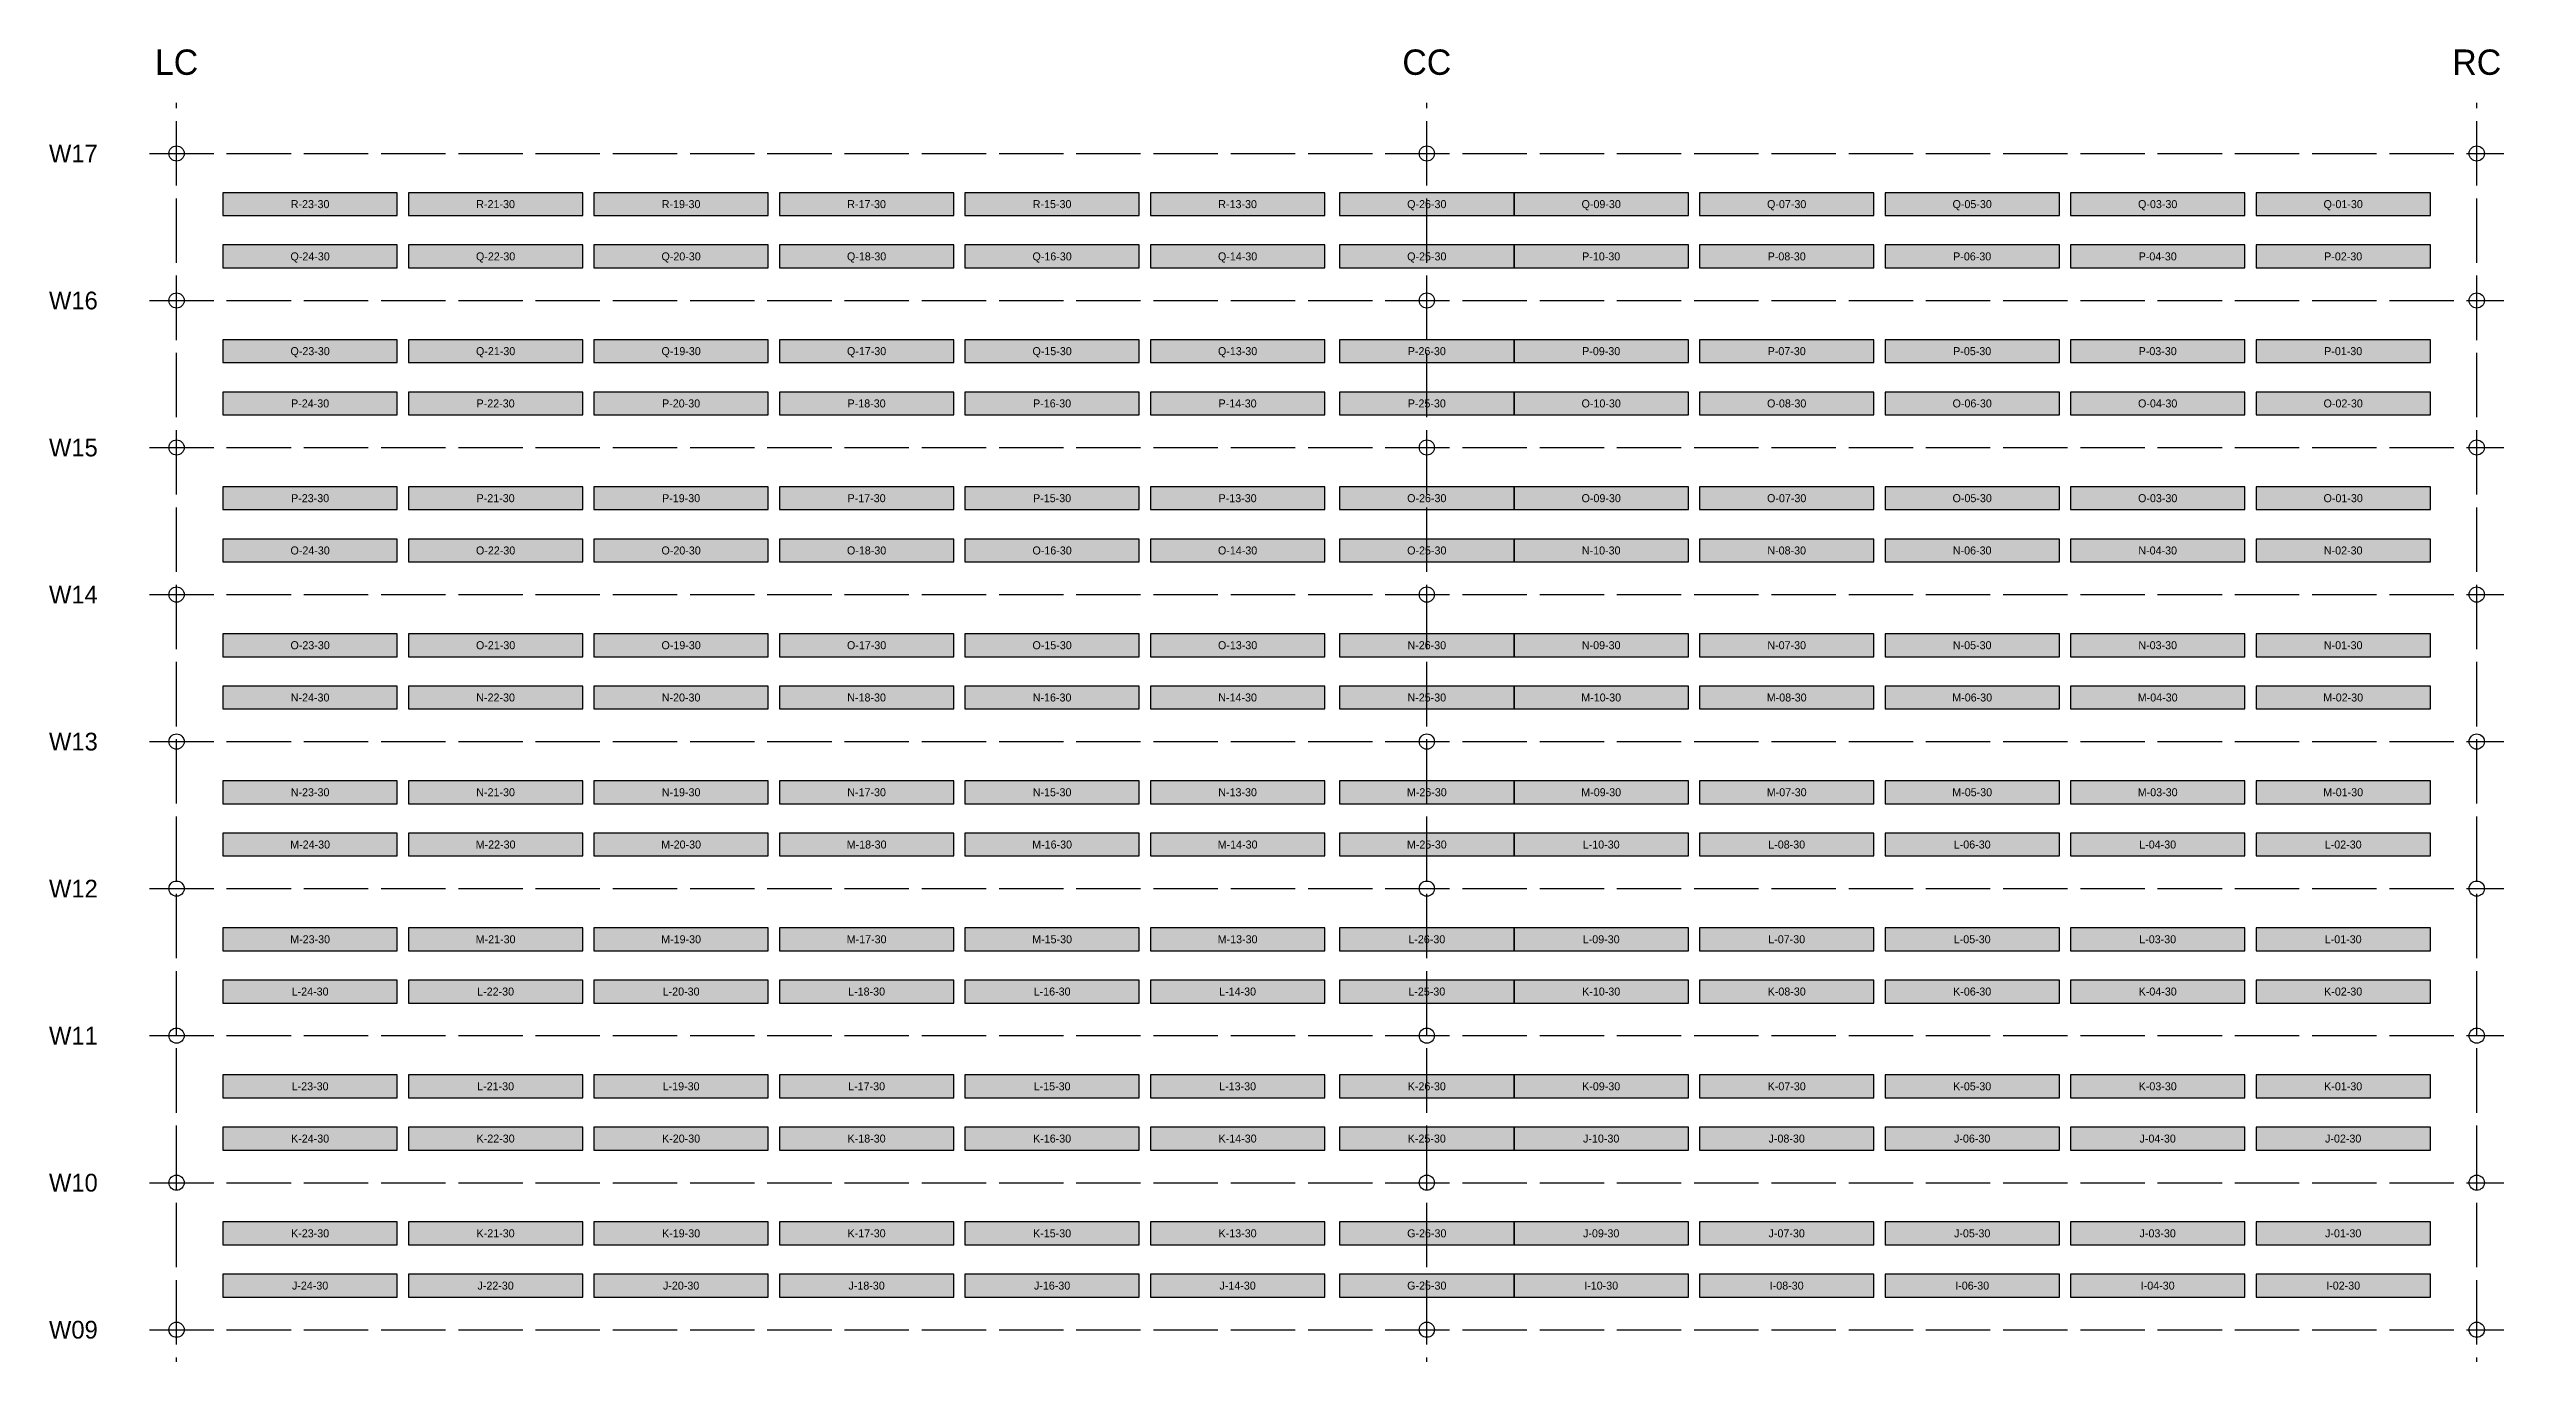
# Model space of a CAD drawing. Header units: metres. Extents: x 0 to 111, y -140 to 53.
# Drawn here: x 62.48 to 110.91, y -40.68 to -14.94 of the extents above; entities that cross this region are included whole.
import ezdxf
from ezdxf.enums import TextEntityAlignment as Align

# ---------------------------------------------------------------- set-up
doc = ezdxf.new("R2010")
doc.units = ezdxf.units.M
doc.linetypes.add('DASHED', pattern=[1.524, 1.27, -0.254])
for name, color, linetype in [('CROSS_AISLES', 4, 'Continuous'), ('LABELS', 7, 'Continuous'), ('RACK_L3', 7, 'Continuous'), ('STOCK_ONLY', 254, 'Continuous'), ('SUPPORT_POINTS', 8, 'Continuous'), ('WALKWAYS', 8, 'Continuous'), ('ZONE_B', 30, 'Continuous'), ('ZONE_C', 5, 'Continuous'), ('ZONE_N', 8, 'Continuous')]:
    doc.layers.add(name, color=color, linetype=linetype)

msp = doc.modelspace()

# ---------------------------------------------------------------- hatches: boundary and pattern name
at = {"layer": 'STOCK_ONLY'}
for points in [[(65.907, -18.226), (69.347, -18.226), (69.347, -17.775), (65.907, -17.775)], [(69.567, -18.226), (73.007, -18.226), (73.007, -17.775), (69.567, -17.775)], [(73.227, -18.226), (76.667, -18.226), (76.667, -17.775), (73.227, -17.775)], [(76.887, -18.226), (80.327, -18.226), (80.327, -17.775), (76.887, -17.775)], [(80.547, -18.226), (83.987, -18.226), (83.987, -17.775), (80.547, -17.775)], [(84.207, -18.226), (87.647, -18.226), (87.647, -17.775), (84.207, -17.775)], [(87.94, -18.226), (91.381, -18.226), (91.381, -17.775), (87.94, -17.775)], [(91.381, -18.226), (94.821, -18.226), (94.821, -17.775), (91.381, -17.775)], [(95.041, -18.226), (98.481, -18.226), (98.481, -17.775), (95.041, -17.775)], [(98.701, -18.226), (102.141, -18.226), (102.141, -17.775), (98.701, -17.775)], [(102.361, -18.226), (105.801, -18.226), (105.801, -17.775), (102.361, -17.775)], [(106.021, -18.226), (109.461, -18.226), (109.461, -17.775), (106.021, -17.775)], [(65.907, -19.257), (69.347, -19.257), (69.347, -18.806), (65.907, -18.806)], [(69.567, -19.257), (73.007, -19.257), (73.007, -18.806), (69.567, -18.806)], [(73.227, -19.257), (76.667, -19.257), (76.667, -18.806), (73.227, -18.806)], [(76.887, -19.257), (80.327, -19.257), (80.327, -18.806), (76.887, -18.806)], [(80.547, -19.257), (83.987, -19.257), (83.987, -18.806), (80.547, -18.806)], [(84.207, -19.257), (87.647, -19.257), (87.647, -18.806), (84.207, -18.806)], [(87.94, -19.257), (91.381, -19.257), (91.381, -18.806), (87.94, -18.806)], [(91.381, -19.257), (94.821, -19.257), (94.821, -18.806), (91.381, -18.806)], [(95.041, -19.257), (98.481, -19.257), (98.481, -18.806), (95.041, -18.806)], [(98.701, -19.257), (102.141, -19.257), (102.141, -18.806), (98.701, -18.806)], [(102.361, -19.257), (105.801, -19.257), (105.801, -18.806), (102.361, -18.806)], [(106.021, -19.257), (109.461, -19.257), (109.461, -18.806), (106.021, -18.806)], [(65.907, -21.126), (69.347, -21.126), (69.347, -20.675), (65.907, -20.675)], [(69.567, -21.126), (73.007, -21.126), (73.007, -20.675), (69.567, -20.675)], [(73.227, -21.126), (76.667, -21.126), (76.667, -20.675), (73.227, -20.675)], [(76.887, -21.126), (80.327, -21.126), (80.327, -20.675), (76.887, -20.675)], [(80.547, -21.126), (83.987, -21.126), (83.987, -20.675), (80.547, -20.675)], [(84.207, -21.126), (87.647, -21.126), (87.647, -20.675), (84.207, -20.675)], [(87.94, -21.126), (91.381, -21.126), (91.381, -20.675), (87.94, -20.675)], [(91.381, -21.126), (94.821, -21.126), (94.821, -20.675), (91.381, -20.675)], [(95.041, -21.126), (98.481, -21.126), (98.481, -20.675), (95.041, -20.675)], [(98.701, -21.126), (102.141, -21.126), (102.141, -20.675), (98.701, -20.675)], [(102.361, -21.126), (105.801, -21.126), (105.801, -20.675), (102.361, -20.675)], [(106.021, -21.126), (109.461, -21.126), (109.461, -20.675), (106.021, -20.675)], [(65.907, -22.157), (69.347, -22.157), (69.347, -21.706), (65.907, -21.706)], [(69.567, -22.157), (73.007, -22.157), (73.007, -21.706), (69.567, -21.706)], [(73.227, -22.157), (76.667, -22.157), (76.667, -21.706), (73.227, -21.706)], [(76.887, -22.157), (80.327, -22.157), (80.327, -21.706), (76.887, -21.706)], [(80.547, -22.157), (83.987, -22.157), (83.987, -21.706), (80.547, -21.706)], [(84.207, -22.157), (87.647, -22.157), (87.647, -21.706), (84.207, -21.706)], [(87.94, -22.157), (91.381, -22.157), (91.381, -21.706), (87.94, -21.706)], [(91.381, -22.157), (94.821, -22.157), (94.821, -21.706), (91.381, -21.706)], [(95.041, -22.157), (98.481, -22.157), (98.481, -21.706), (95.041, -21.706)], [(98.701, -22.157), (102.141, -22.157), (102.141, -21.706), (98.701, -21.706)], [(102.361, -22.157), (105.801, -22.157), (105.801, -21.706), (102.361, -21.706)], [(106.021, -22.157), (109.461, -22.157), (109.461, -21.706), (106.021, -21.706)], [(65.907, -24.026), (69.347, -24.026), (69.347, -23.575), (65.907, -23.575)], [(69.567, -24.026), (73.007, -24.026), (73.007, -23.575), (69.567, -23.575)], [(73.227, -24.026), (76.667, -24.026), (76.667, -23.575), (73.227, -23.575)], [(80.547, -24.026), (83.987, -24.026), (83.987, -23.575), (80.547, -23.575)], [(84.207, -24.026), (87.647, -24.026), (87.647, -23.575), (84.207, -23.575)], [(91.381, -24.026), (94.821, -24.026), (94.821, -23.575), (91.381, -23.575)], [(95.041, -24.026), (98.481, -24.026), (98.481, -23.575), (95.041, -23.575)], [(98.701, -24.026), (102.141, -24.026), (102.141, -23.575), (98.701, -23.575)], [(102.361, -24.026), (105.801, -24.026), (105.801, -23.575), (102.361, -23.575)], [(106.021, -24.026), (109.461, -24.026), (109.461, -23.575), (106.021, -23.575)], [(65.907, -25.057), (69.347, -25.057), (69.347, -24.606), (65.907, -24.606)], [(69.567, -25.057), (73.007, -25.057), (73.007, -24.606), (69.567, -24.606)], [(73.227, -25.057), (76.667, -25.057), (76.667, -24.606), (73.227, -24.606)], [(76.887, -25.057), (80.327, -25.057), (80.327, -24.606), (76.887, -24.606)], [(80.547, -25.057), (83.987, -25.057), (83.987, -24.606), (80.547, -24.606)], [(84.207, -25.057), (87.647, -25.057), (87.647, -24.606), (84.207, -24.606)], [(87.94, -25.057), (91.381, -25.057), (91.381, -24.606), (87.94, -24.606)], [(91.381, -25.057), (94.821, -25.057), (94.821, -24.606), (91.381, -24.606)], [(95.041, -25.057), (98.481, -25.057), (98.481, -24.606), (95.041, -24.606)], [(98.701, -25.057), (102.141, -25.057), (102.141, -24.606), (98.701, -24.606)], [(102.361, -25.057), (105.801, -25.057), (105.801, -24.606), (102.361, -24.606)], [(106.021, -25.057), (109.461, -25.057), (109.461, -24.606), (106.021, -24.606)], [(69.567, -26.926), (73.007, -26.926), (73.007, -26.475), (69.567, -26.475)], [(73.227, -26.926), (76.667, -26.926), (76.667, -26.475), (73.227, -26.475)], [(76.887, -26.926), (80.327, -26.926), (80.327, -26.475), (76.887, -26.475)], [(80.547, -26.926), (83.987, -26.926), (83.987, -26.475), (80.547, -26.475)], [(84.207, -26.926), (87.647, -26.926), (87.647, -26.475), (84.207, -26.475)], [(87.94, -26.926), (91.381, -26.926), (91.381, -26.475), (87.94, -26.475)], [(91.381, -26.926), (94.821, -26.926), (94.821, -26.475), (91.381, -26.475)], [(95.041, -26.926), (98.481, -26.926), (98.481, -26.475), (95.041, -26.475)], [(98.701, -26.926), (102.141, -26.926), (102.141, -26.475), (98.701, -26.475)], [(102.361, -26.926), (105.801, -26.926), (105.801, -26.475), (102.361, -26.475)], [(106.021, -26.926), (109.461, -26.926), (109.461, -26.475), (106.021, -26.475)], [(65.907, -27.957), (69.347, -27.957), (69.347, -27.506), (65.907, -27.506)], [(69.567, -27.957), (73.007, -27.957), (73.007, -27.506), (69.567, -27.506)], [(73.227, -27.957), (76.667, -27.957), (76.667, -27.506), (73.227, -27.506)], [(76.887, -27.957), (80.327, -27.957), (80.327, -27.506), (76.887, -27.506)], [(80.547, -27.957), (83.987, -27.957), (83.987, -27.506), (80.547, -27.506)], [(84.207, -27.957), (87.647, -27.957), (87.647, -27.506), (84.207, -27.506)], [(87.94, -27.957), (91.381, -27.957), (91.381, -27.506), (87.94, -27.506)], [(91.381, -27.957), (94.821, -27.957), (94.821, -27.506), (91.381, -27.506)], [(95.041, -27.957), (98.481, -27.957), (98.481, -27.506), (95.041, -27.506)], [(98.701, -27.957), (102.141, -27.957), (102.141, -27.506), (98.701, -27.506)], [(102.361, -27.957), (105.801, -27.957), (105.801, -27.506), (102.361, -27.506)], [(106.021, -27.957), (109.461, -27.957), (109.461, -27.506), (106.021, -27.506)], [(65.907, -29.826), (69.347, -29.826), (69.347, -29.375), (65.907, -29.375)], [(69.567, -29.826), (73.007, -29.826), (73.007, -29.375), (69.567, -29.375)], [(73.227, -29.826), (76.667, -29.826), (76.667, -29.375), (73.227, -29.375)], [(76.887, -29.826), (80.327, -29.826), (80.327, -29.375), (76.887, -29.375)], [(80.547, -29.826), (83.987, -29.826), (83.987, -29.375), (80.547, -29.375)], [(84.207, -29.826), (87.647, -29.826), (87.647, -29.375), (84.207, -29.375)], [(87.94, -29.826), (91.381, -29.826), (91.381, -29.375), (87.94, -29.375)], [(91.381, -29.826), (94.821, -29.826), (94.821, -29.375), (91.381, -29.375)], [(95.041, -29.826), (98.481, -29.826), (98.481, -29.375), (95.041, -29.375)], [(98.701, -29.826), (102.141, -29.826), (102.141, -29.375), (98.701, -29.375)], [(102.361, -29.826), (105.801, -29.826), (105.801, -29.375), (102.361, -29.375)], [(106.021, -29.826), (109.461, -29.826), (109.461, -29.375), (106.021, -29.375)], [(65.907, -30.857), (69.347, -30.857), (69.347, -30.406), (65.907, -30.406)], [(69.567, -30.857), (73.007, -30.857), (73.007, -30.406), (69.567, -30.406)], [(73.227, -30.857), (76.667, -30.857), (76.667, -30.406), (73.227, -30.406)], [(76.887, -30.857), (80.327, -30.857), (80.327, -30.406), (76.887, -30.406)], [(80.547, -30.857), (83.987, -30.857), (83.987, -30.406), (80.547, -30.406)], [(84.207, -30.857), (87.647, -30.857), (87.647, -30.406), (84.207, -30.406)], [(87.94, -30.857), (91.381, -30.857), (91.381, -30.406), (87.94, -30.406)], [(91.381, -30.857), (94.821, -30.857), (94.821, -30.406), (91.381, -30.406)], [(95.041, -30.857), (98.481, -30.857), (98.481, -30.406), (95.041, -30.406)], [(98.701, -30.857), (102.141, -30.857), (102.141, -30.406), (98.701, -30.406)], [(102.361, -30.857), (105.801, -30.857), (105.801, -30.406), (102.361, -30.406)], [(106.021, -30.857), (109.461, -30.857), (109.461, -30.406), (106.021, -30.406)], [(65.907, -32.726), (69.347, -32.726), (69.347, -32.275), (65.907, -32.275)], [(69.567, -32.726), (73.007, -32.726), (73.007, -32.275), (69.567, -32.275)], [(73.227, -32.726), (76.667, -32.726), (76.667, -32.275), (73.227, -32.275)], [(76.887, -32.726), (80.327, -32.726), (80.327, -32.275), (76.887, -32.275)], [(80.547, -32.726), (83.987, -32.726), (83.987, -32.275), (80.547, -32.275)], [(84.207, -32.726), (87.647, -32.726), (87.647, -32.275), (84.207, -32.275)], [(87.94, -32.726), (91.381, -32.726), (91.381, -32.275), (87.94, -32.275)], [(91.381, -32.726), (94.821, -32.726), (94.821, -32.275), (91.381, -32.275)], [(95.041, -32.726), (98.481, -32.726), (98.481, -32.275), (95.041, -32.275)], [(98.701, -32.726), (102.141, -32.726), (102.141, -32.275), (98.701, -32.275)], [(102.361, -32.726), (105.801, -32.726), (105.801, -32.275), (102.361, -32.275)], [(106.021, -32.726), (109.461, -32.726), (109.461, -32.275), (106.021, -32.275)], [(65.907, -33.757), (69.347, -33.757), (69.347, -33.306), (65.907, -33.306)], [(69.567, -33.757), (73.007, -33.757), (73.007, -33.306), (69.567, -33.306)], [(73.227, -33.757), (76.667, -33.757), (76.667, -33.306), (73.227, -33.306)], [(76.887, -33.757), (80.327, -33.757), (80.327, -33.306), (76.887, -33.306)], [(80.547, -33.757), (83.987, -33.757), (83.987, -33.306), (80.547, -33.306)], [(84.207, -33.757), (87.647, -33.757), (87.647, -33.306), (84.207, -33.306)], [(91.381, -33.757), (94.821, -33.757), (94.821, -33.306), (91.381, -33.306)], [(95.041, -33.757), (98.481, -33.757), (98.481, -33.306), (95.041, -33.306)], [(98.701, -33.757), (102.141, -33.757), (102.141, -33.306), (98.701, -33.306)], [(102.361, -33.757), (105.801, -33.757), (105.801, -33.306), (102.361, -33.306)], [(106.021, -33.757), (109.461, -33.757), (109.461, -33.306), (106.021, -33.306)], [(65.907, -35.626), (69.347, -35.626), (69.347, -35.175), (65.907, -35.175)], [(69.567, -35.626), (73.007, -35.626), (73.007, -35.175), (69.567, -35.175)], [(73.227, -35.626), (76.667, -35.626), (76.667, -35.175), (73.227, -35.175)], [(76.887, -35.626), (80.327, -35.626), (80.327, -35.175), (76.887, -35.175)], [(80.547, -35.626), (83.987, -35.626), (83.987, -35.175), (80.547, -35.175)], [(87.94, -35.626), (91.381, -35.626), (91.381, -35.175), (87.94, -35.175)], [(91.381, -35.626), (94.821, -35.626), (94.821, -35.175), (91.381, -35.175)], [(95.041, -35.626), (98.481, -35.626), (98.481, -35.175), (95.041, -35.175)], [(98.701, -35.626), (102.141, -35.626), (102.141, -35.175), (98.701, -35.175)], [(106.021, -35.626), (109.461, -35.626), (109.461, -35.175), (106.021, -35.175)], [(65.907, -36.657), (69.347, -36.657), (69.347, -36.206), (65.907, -36.206)], [(69.567, -36.657), (73.007, -36.657), (73.007, -36.206), (69.567, -36.206)], [(73.227, -36.657), (76.667, -36.657), (76.667, -36.206), (73.227, -36.206)], [(76.887, -36.657), (80.327, -36.657), (80.327, -36.206), (76.887, -36.206)], [(80.547, -36.657), (83.987, -36.657), (83.987, -36.206), (80.547, -36.206)], [(87.94, -36.657), (91.381, -36.657), (91.381, -36.206), (87.94, -36.206)], [(91.381, -36.657), (94.821, -36.657), (94.821, -36.206), (91.381, -36.206)], [(95.041, -36.657), (98.481, -36.657), (98.481, -36.206), (95.041, -36.206)], [(98.701, -36.657), (102.141, -36.657), (102.141, -36.206), (98.701, -36.206)], [(102.361, -36.657), (105.801, -36.657), (105.801, -36.206), (102.361, -36.206)], [(106.021, -36.657), (109.461, -36.657), (109.461, -36.206), (106.021, -36.206)], [(65.907, -38.526), (69.347, -38.526), (69.347, -38.075), (65.907, -38.075)], [(69.567, -38.526), (73.007, -38.526), (73.007, -38.075), (69.567, -38.075)], [(73.227, -38.526), (76.667, -38.526), (76.667, -38.075), (73.227, -38.075)], [(76.887, -38.526), (80.327, -38.526), (80.327, -38.075), (76.887, -38.075)], [(84.207, -38.526), (87.647, -38.526), (87.647, -38.075), (84.207, -38.075)], [(87.94, -38.526), (91.381, -38.526), (91.381, -38.075), (87.94, -38.075)], [(91.381, -38.526), (94.821, -38.526), (94.821, -38.075), (91.381, -38.075)], [(95.041, -38.526), (98.481, -38.526), (98.481, -38.075), (95.041, -38.075)], [(98.701, -38.526), (102.141, -38.526), (102.141, -38.075), (98.701, -38.075)], [(102.361, -38.526), (105.801, -38.526), (105.801, -38.075), (102.361, -38.075)], [(106.021, -38.526), (109.461, -38.526), (109.461, -38.075), (106.021, -38.075)], [(65.907, -39.557), (69.347, -39.557), (69.347, -39.106), (65.907, -39.106)], [(69.567, -39.557), (73.007, -39.557), (73.007, -39.106), (69.567, -39.106)], [(73.227, -39.557), (76.667, -39.557), (76.667, -39.106), (73.227, -39.106)], [(76.887, -39.557), (80.327, -39.557), (80.327, -39.106), (76.887, -39.106)], [(80.547, -39.557), (83.987, -39.557), (83.987, -39.106), (80.547, -39.106)], [(84.207, -39.557), (87.647, -39.557), (87.647, -39.106), (84.207, -39.106)], [(87.94, -39.557), (91.381, -39.557), (91.381, -39.106), (87.94, -39.106)], [(91.381, -39.557), (94.821, -39.557), (94.821, -39.106), (91.381, -39.106)], [(98.701, -39.557), (102.141, -39.557), (102.141, -39.106), (98.701, -39.106)], [(102.361, -39.557), (105.801, -39.557), (105.801, -39.106), (102.361, -39.106)], [(106.021, -39.557), (109.461, -39.557), (109.461, -39.106), (106.021, -39.106)]]:
    msp.add_hatch(color=254, dxfattribs=at).paths.add_polyline_path(points)
at = {"layer": 'ZONE_B'}
for points in [[(87.94, -24.026), (91.381, -24.026), (91.381, -23.575), (87.94, -23.575)], [(84.207, -36.657), (87.647, -36.657), (87.647, -36.206), (84.207, -36.206)], [(95.041, -39.557), (98.481, -39.557), (98.481, -39.106), (95.041, -39.106)]]:
    msp.add_hatch(color=30, dxfattribs=at).paths.add_polyline_path(points)
at = {"layer": 'ZONE_C'}
for points in [[(76.887, -24.026), (80.327, -24.026), (80.327, -23.575), (76.887, -23.575)], [(65.907, -26.926), (69.347, -26.926), (69.347, -26.475), (65.907, -26.475)], [(87.94, -33.757), (91.381, -33.757), (91.381, -33.306), (87.94, -33.306)], [(102.361, -35.626), (105.801, -35.626), (105.801, -35.175), (102.361, -35.175)], [(80.547, -38.526), (83.987, -38.526), (83.987, -38.075), (80.547, -38.075)]]:
    msp.add_hatch(color=5, dxfattribs=at).paths.add_polyline_path(points)
at = {"layer": 'ZONE_N'}
msp.add_hatch(color=8, dxfattribs=at).paths.add_polyline_path([(84.207, -35.626), (87.647, -35.626), (87.647, -35.175), (84.207, -35.175)])

# ---------------------------------------------------------------- linework, layer by layer
at = {"layer": 'CROSS_AISLES', "linetype": 'DASHED'}
for p, q in [((64.992, -66.4), (64.992, -16)), ((89.66, -66.4), (89.66, -16)), ((110.376, -66.4), (110.376, -16))]:
    msp.add_line(p, q, dxfattribs=at)
at = {"layer": 'RACK_L3'}
for points in [[(65.907, -18.226), (69.347, -18.226), (69.347, -17.775), (65.907, -17.775)], [(69.567, -18.226), (73.007, -18.226), (73.007, -17.775), (69.567, -17.775)], [(73.227, -18.226), (76.667, -18.226), (76.667, -17.775), (73.227, -17.775)], [(76.887, -18.226), (80.327, -18.226), (80.327, -17.775), (76.887, -17.775)], [(80.547, -18.226), (83.987, -18.226), (83.987, -17.775), (80.547, -17.775)], [(84.207, -18.226), (87.647, -18.226), (87.647, -17.775), (84.207, -17.775)], [(87.94, -18.226), (91.381, -18.226), (91.381, -17.775), (87.94, -17.775)], [(91.381, -18.226), (94.821, -18.226), (94.821, -17.775), (91.381, -17.775)], [(95.041, -18.226), (98.481, -18.226), (98.481, -17.775), (95.041, -17.775)], [(98.701, -18.226), (102.141, -18.226), (102.141, -17.775), (98.701, -17.775)], [(102.361, -18.226), (105.801, -18.226), (105.801, -17.775), (102.361, -17.775)], [(106.021, -18.226), (109.461, -18.226), (109.461, -17.775), (106.021, -17.775)], [(65.907, -19.257), (69.347, -19.257), (69.347, -18.806), (65.907, -18.806)], [(69.567, -19.257), (73.007, -19.257), (73.007, -18.806), (69.567, -18.806)], [(73.227, -19.257), (76.667, -19.257), (76.667, -18.806), (73.227, -18.806)], [(76.887, -19.257), (80.327, -19.257), (80.327, -18.806), (76.887, -18.806)], [(80.547, -19.257), (83.987, -19.257), (83.987, -18.806), (80.547, -18.806)], [(84.207, -19.257), (87.647, -19.257), (87.647, -18.806), (84.207, -18.806)], [(87.94, -19.257), (91.381, -19.257), (91.381, -18.806), (87.94, -18.806)], [(91.381, -19.257), (94.821, -19.257), (94.821, -18.806), (91.381, -18.806)], [(95.041, -19.257), (98.481, -19.257), (98.481, -18.806), (95.041, -18.806)], [(98.701, -19.257), (102.141, -19.257), (102.141, -18.806), (98.701, -18.806)], [(102.361, -19.257), (105.801, -19.257), (105.801, -18.806), (102.361, -18.806)], [(106.021, -19.257), (109.461, -19.257), (109.461, -18.806), (106.021, -18.806)], [(65.907, -21.126), (69.347, -21.126), (69.347, -20.675), (65.907, -20.675)], [(69.567, -21.126), (73.007, -21.126), (73.007, -20.675), (69.567, -20.675)], [(73.227, -21.126), (76.667, -21.126), (76.667, -20.675), (73.227, -20.675)], [(76.887, -21.126), (80.327, -21.126), (80.327, -20.675), (76.887, -20.675)], [(80.547, -21.126), (83.987, -21.126), (83.987, -20.675), (80.547, -20.675)], [(84.207, -21.126), (87.647, -21.126), (87.647, -20.675), (84.207, -20.675)], [(87.94, -21.126), (91.381, -21.126), (91.381, -20.675), (87.94, -20.675)], [(91.381, -21.126), (94.821, -21.126), (94.821, -20.675), (91.381, -20.675)], [(95.041, -21.126), (98.481, -21.126), (98.481, -20.675), (95.041, -20.675)], [(98.701, -21.126), (102.141, -21.126), (102.141, -20.675), (98.701, -20.675)], [(102.361, -21.126), (105.801, -21.126), (105.801, -20.675), (102.361, -20.675)], [(106.021, -21.126), (109.461, -21.126), (109.461, -20.675), (106.021, -20.675)], [(65.907, -22.157), (69.347, -22.157), (69.347, -21.706), (65.907, -21.706)], [(69.567, -22.157), (73.007, -22.157), (73.007, -21.706), (69.567, -21.706)], [(73.227, -22.157), (76.667, -22.157), (76.667, -21.706), (73.227, -21.706)], [(76.887, -22.157), (80.327, -22.157), (80.327, -21.706), (76.887, -21.706)], [(80.547, -22.157), (83.987, -22.157), (83.987, -21.706), (80.547, -21.706)], [(84.207, -22.157), (87.647, -22.157), (87.647, -21.706), (84.207, -21.706)], [(87.94, -22.157), (91.381, -22.157), (91.381, -21.706), (87.94, -21.706)], [(91.381, -22.157), (94.821, -22.157), (94.821, -21.706), (91.381, -21.706)], [(95.041, -22.157), (98.481, -22.157), (98.481, -21.706), (95.041, -21.706)], [(98.701, -22.157), (102.141, -22.157), (102.141, -21.706), (98.701, -21.706)], [(102.361, -22.157), (105.801, -22.157), (105.801, -21.706), (102.361, -21.706)], [(106.021, -22.157), (109.461, -22.157), (109.461, -21.706), (106.021, -21.706)], [(65.907, -24.026), (69.347, -24.026), (69.347, -23.575), (65.907, -23.575)], [(69.567, -24.026), (73.007, -24.026), (73.007, -23.575), (69.567, -23.575)], [(73.227, -24.026), (76.667, -24.026), (76.667, -23.575), (73.227, -23.575)], [(76.887, -24.026), (80.327, -24.026), (80.327, -23.575), (76.887, -23.575)], [(80.547, -24.026), (83.987, -24.026), (83.987, -23.575), (80.547, -23.575)], [(84.207, -24.026), (87.647, -24.026), (87.647, -23.575), (84.207, -23.575)], [(87.94, -24.026), (91.381, -24.026), (91.381, -23.575), (87.94, -23.575)], [(91.381, -24.026), (94.821, -24.026), (94.821, -23.575), (91.381, -23.575)], [(95.041, -24.026), (98.481, -24.026), (98.481, -23.575), (95.041, -23.575)], [(98.701, -24.026), (102.141, -24.026), (102.141, -23.575), (98.701, -23.575)], [(102.361, -24.026), (105.801, -24.026), (105.801, -23.575), (102.361, -23.575)], [(106.021, -24.026), (109.461, -24.026), (109.461, -23.575), (106.021, -23.575)], [(65.907, -25.057), (69.347, -25.057), (69.347, -24.606), (65.907, -24.606)], [(69.567, -25.057), (73.007, -25.057), (73.007, -24.606), (69.567, -24.606)], [(73.227, -25.057), (76.667, -25.057), (76.667, -24.606), (73.227, -24.606)], [(76.887, -25.057), (80.327, -25.057), (80.327, -24.606), (76.887, -24.606)], [(80.547, -25.057), (83.987, -25.057), (83.987, -24.606), (80.547, -24.606)], [(84.207, -25.057), (87.647, -25.057), (87.647, -24.606), (84.207, -24.606)], [(87.94, -25.057), (91.381, -25.057), (91.381, -24.606), (87.94, -24.606)], [(91.381, -25.057), (94.821, -25.057), (94.821, -24.606), (91.381, -24.606)], [(95.041, -25.057), (98.481, -25.057), (98.481, -24.606), (95.041, -24.606)], [(98.701, -25.057), (102.141, -25.057), (102.141, -24.606), (98.701, -24.606)], [(102.361, -25.057), (105.801, -25.057), (105.801, -24.606), (102.361, -24.606)], [(106.021, -25.057), (109.461, -25.057), (109.461, -24.606), (106.021, -24.606)], [(65.907, -26.926), (69.347, -26.926), (69.347, -26.475), (65.907, -26.475)], [(69.567, -26.926), (73.007, -26.926), (73.007, -26.475), (69.567, -26.475)], [(73.227, -26.926), (76.667, -26.926), (76.667, -26.475), (73.227, -26.475)], [(76.887, -26.926), (80.327, -26.926), (80.327, -26.475), (76.887, -26.475)], [(80.547, -26.926), (83.987, -26.926), (83.987, -26.475), (80.547, -26.475)], [(84.207, -26.926), (87.647, -26.926), (87.647, -26.475), (84.207, -26.475)], [(87.94, -26.926), (91.381, -26.926), (91.381, -26.475), (87.94, -26.475)], [(91.381, -26.926), (94.821, -26.926), (94.821, -26.475), (91.381, -26.475)], [(95.041, -26.926), (98.481, -26.926), (98.481, -26.475), (95.041, -26.475)], [(98.701, -26.926), (102.141, -26.926), (102.141, -26.475), (98.701, -26.475)], [(102.361, -26.926), (105.801, -26.926), (105.801, -26.475), (102.361, -26.475)], [(106.021, -26.926), (109.461, -26.926), (109.461, -26.475), (106.021, -26.475)], [(65.907, -27.957), (69.347, -27.957), (69.347, -27.506), (65.907, -27.506)], [(69.567, -27.957), (73.007, -27.957), (73.007, -27.506), (69.567, -27.506)], [(73.227, -27.957), (76.667, -27.957), (76.667, -27.506), (73.227, -27.506)], [(76.887, -27.957), (80.327, -27.957), (80.327, -27.506), (76.887, -27.506)], [(80.547, -27.957), (83.987, -27.957), (83.987, -27.506), (80.547, -27.506)], [(84.207, -27.957), (87.647, -27.957), (87.647, -27.506), (84.207, -27.506)], [(87.94, -27.957), (91.381, -27.957), (91.381, -27.506), (87.94, -27.506)], [(91.381, -27.957), (94.821, -27.957), (94.821, -27.506), (91.381, -27.506)], [(95.041, -27.957), (98.481, -27.957), (98.481, -27.506), (95.041, -27.506)], [(98.701, -27.957), (102.141, -27.957), (102.141, -27.506), (98.701, -27.506)], [(102.361, -27.957), (105.801, -27.957), (105.801, -27.506), (102.361, -27.506)], [(106.021, -27.957), (109.461, -27.957), (109.461, -27.506), (106.021, -27.506)], [(65.907, -29.826), (69.347, -29.826), (69.347, -29.375), (65.907, -29.375)], [(69.567, -29.826), (73.007, -29.826), (73.007, -29.375), (69.567, -29.375)], [(73.227, -29.826), (76.667, -29.826), (76.667, -29.375), (73.227, -29.375)], [(76.887, -29.826), (80.327, -29.826), (80.327, -29.375), (76.887, -29.375)], [(80.547, -29.826), (83.987, -29.826), (83.987, -29.375), (80.547, -29.375)], [(84.207, -29.826), (87.647, -29.826), (87.647, -29.375), (84.207, -29.375)], [(87.94, -29.826), (91.381, -29.826), (91.381, -29.375), (87.94, -29.375)], [(91.381, -29.826), (94.821, -29.826), (94.821, -29.375), (91.381, -29.375)], [(95.041, -29.826), (98.481, -29.826), (98.481, -29.375), (95.041, -29.375)], [(98.701, -29.826), (102.141, -29.826), (102.141, -29.375), (98.701, -29.375)], [(102.361, -29.826), (105.801, -29.826), (105.801, -29.375), (102.361, -29.375)], [(106.021, -29.826), (109.461, -29.826), (109.461, -29.375), (106.021, -29.375)], [(65.907, -30.857), (69.347, -30.857), (69.347, -30.406), (65.907, -30.406)], [(69.567, -30.857), (73.007, -30.857), (73.007, -30.406), (69.567, -30.406)], [(73.227, -30.857), (76.667, -30.857), (76.667, -30.406), (73.227, -30.406)], [(76.887, -30.857), (80.327, -30.857), (80.327, -30.406), (76.887, -30.406)], [(80.547, -30.857), (83.987, -30.857), (83.987, -30.406), (80.547, -30.406)], [(84.207, -30.857), (87.647, -30.857), (87.647, -30.406), (84.207, -30.406)], [(87.94, -30.857), (91.381, -30.857), (91.381, -30.406), (87.94, -30.406)], [(91.381, -30.857), (94.821, -30.857), (94.821, -30.406), (91.381, -30.406)], [(95.041, -30.857), (98.481, -30.857), (98.481, -30.406), (95.041, -30.406)], [(98.701, -30.857), (102.141, -30.857), (102.141, -30.406), (98.701, -30.406)], [(102.361, -30.857), (105.801, -30.857), (105.801, -30.406), (102.361, -30.406)], [(106.021, -30.857), (109.461, -30.857), (109.461, -30.406), (106.021, -30.406)], [(65.907, -32.726), (69.347, -32.726), (69.347, -32.275), (65.907, -32.275)], [(69.567, -32.726), (73.007, -32.726), (73.007, -32.275), (69.567, -32.275)], [(73.227, -32.726), (76.667, -32.726), (76.667, -32.275), (73.227, -32.275)], [(76.887, -32.726), (80.327, -32.726), (80.327, -32.275), (76.887, -32.275)], [(80.547, -32.726), (83.987, -32.726), (83.987, -32.275), (80.547, -32.275)], [(84.207, -32.726), (87.647, -32.726), (87.647, -32.275), (84.207, -32.275)], [(87.94, -32.726), (91.381, -32.726), (91.381, -32.275), (87.94, -32.275)], [(91.381, -32.726), (94.821, -32.726), (94.821, -32.275), (91.381, -32.275)], [(95.041, -32.726), (98.481, -32.726), (98.481, -32.275), (95.041, -32.275)], [(98.701, -32.726), (102.141, -32.726), (102.141, -32.275), (98.701, -32.275)], [(102.361, -32.726), (105.801, -32.726), (105.801, -32.275), (102.361, -32.275)], [(106.021, -32.726), (109.461, -32.726), (109.461, -32.275), (106.021, -32.275)], [(65.907, -33.757), (69.347, -33.757), (69.347, -33.306), (65.907, -33.306)], [(69.567, -33.757), (73.007, -33.757), (73.007, -33.306), (69.567, -33.306)], [(73.227, -33.757), (76.667, -33.757), (76.667, -33.306), (73.227, -33.306)], [(76.887, -33.757), (80.327, -33.757), (80.327, -33.306), (76.887, -33.306)], [(80.547, -33.757), (83.987, -33.757), (83.987, -33.306), (80.547, -33.306)], [(84.207, -33.757), (87.647, -33.757), (87.647, -33.306), (84.207, -33.306)], [(87.94, -33.757), (91.381, -33.757), (91.381, -33.306), (87.94, -33.306)], [(91.381, -33.757), (94.821, -33.757), (94.821, -33.306), (91.381, -33.306)], [(95.041, -33.757), (98.481, -33.757), (98.481, -33.306), (95.041, -33.306)], [(98.701, -33.757), (102.141, -33.757), (102.141, -33.306), (98.701, -33.306)], [(102.361, -33.757), (105.801, -33.757), (105.801, -33.306), (102.361, -33.306)], [(106.021, -33.757), (109.461, -33.757), (109.461, -33.306), (106.021, -33.306)], [(65.907, -35.626), (69.347, -35.626), (69.347, -35.175), (65.907, -35.175)], [(69.567, -35.626), (73.007, -35.626), (73.007, -35.175), (69.567, -35.175)], [(73.227, -35.626), (76.667, -35.626), (76.667, -35.175), (73.227, -35.175)], [(76.887, -35.626), (80.327, -35.626), (80.327, -35.175), (76.887, -35.175)], [(80.547, -35.626), (83.987, -35.626), (83.987, -35.175), (80.547, -35.175)], [(84.207, -35.626), (87.647, -35.626), (87.647, -35.175), (84.207, -35.175)], [(87.94, -35.626), (91.381, -35.626), (91.381, -35.175), (87.94, -35.175)], [(91.381, -35.626), (94.821, -35.626), (94.821, -35.175), (91.381, -35.175)], [(95.041, -35.626), (98.481, -35.626), (98.481, -35.175), (95.041, -35.175)], [(98.701, -35.626), (102.141, -35.626), (102.141, -35.175), (98.701, -35.175)], [(102.361, -35.626), (105.801, -35.626), (105.801, -35.175), (102.361, -35.175)], [(106.021, -35.626), (109.461, -35.626), (109.461, -35.175), (106.021, -35.175)], [(65.907, -36.657), (69.347, -36.657), (69.347, -36.206), (65.907, -36.206)], [(69.567, -36.657), (73.007, -36.657), (73.007, -36.206), (69.567, -36.206)], [(73.227, -36.657), (76.667, -36.657), (76.667, -36.206), (73.227, -36.206)], [(76.887, -36.657), (80.327, -36.657), (80.327, -36.206), (76.887, -36.206)], [(80.547, -36.657), (83.987, -36.657), (83.987, -36.206), (80.547, -36.206)], [(84.207, -36.657), (87.647, -36.657), (87.647, -36.206), (84.207, -36.206)], [(87.94, -36.657), (91.381, -36.657), (91.381, -36.206), (87.94, -36.206)], [(91.381, -36.657), (94.821, -36.657), (94.821, -36.206), (91.381, -36.206)], [(95.041, -36.657), (98.481, -36.657), (98.481, -36.206), (95.041, -36.206)], [(98.701, -36.657), (102.141, -36.657), (102.141, -36.206), (98.701, -36.206)], [(102.361, -36.657), (105.801, -36.657), (105.801, -36.206), (102.361, -36.206)], [(106.021, -36.657), (109.461, -36.657), (109.461, -36.206), (106.021, -36.206)], [(65.907, -38.526), (69.347, -38.526), (69.347, -38.075), (65.907, -38.075)], [(69.567, -38.526), (73.007, -38.526), (73.007, -38.075), (69.567, -38.075)], [(73.227, -38.526), (76.667, -38.526), (76.667, -38.075), (73.227, -38.075)], [(76.887, -38.526), (80.327, -38.526), (80.327, -38.075), (76.887, -38.075)], [(80.547, -38.526), (83.987, -38.526), (83.987, -38.075), (80.547, -38.075)], [(84.207, -38.526), (87.647, -38.526), (87.647, -38.075), (84.207, -38.075)], [(87.94, -38.526), (91.381, -38.526), (91.381, -38.075), (87.94, -38.075)], [(91.381, -38.526), (94.821, -38.526), (94.821, -38.075), (91.381, -38.075)], [(95.041, -38.526), (98.481, -38.526), (98.481, -38.075), (95.041, -38.075)], [(98.701, -38.526), (102.141, -38.526), (102.141, -38.075), (98.701, -38.075)], [(102.361, -38.526), (105.801, -38.526), (105.801, -38.075), (102.361, -38.075)], [(106.021, -38.526), (109.461, -38.526), (109.461, -38.075), (106.021, -38.075)], [(65.907, -39.557), (69.347, -39.557), (69.347, -39.106), (65.907, -39.106)], [(69.567, -39.557), (73.007, -39.557), (73.007, -39.106), (69.567, -39.106)], [(73.227, -39.557), (76.667, -39.557), (76.667, -39.106), (73.227, -39.106)], [(76.887, -39.557), (80.327, -39.557), (80.327, -39.106), (76.887, -39.106)], [(80.547, -39.557), (83.987, -39.557), (83.987, -39.106), (80.547, -39.106)], [(84.207, -39.557), (87.647, -39.557), (87.647, -39.106), (84.207, -39.106)], [(87.94, -39.557), (91.381, -39.557), (91.381, -39.106), (87.94, -39.106)], [(91.381, -39.557), (94.821, -39.557), (94.821, -39.106), (91.381, -39.106)], [(95.041, -39.557), (98.481, -39.557), (98.481, -39.106), (95.041, -39.106)], [(98.701, -39.557), (102.141, -39.557), (102.141, -39.106), (98.701, -39.106)], [(102.361, -39.557), (105.801, -39.557), (105.801, -39.106), (102.361, -39.106)], [(106.021, -39.557), (109.461, -39.557), (109.461, -39.106), (106.021, -39.106)]]:
    msp.add_lwpolyline(points, close=True, dxfattribs=at)
at = {"layer": 'SUPPORT_POINTS'}
for centre in [(64.992, -17.001), (89.66, -17.001), (110.376, -17.001), (64.992, -19.901), (89.66, -19.901), (110.376, -19.901), (64.992, -22.801), (89.66, -22.801), (110.376, -22.801), (64.992, -25.701), (89.66, -25.701), (110.376, -25.701), (64.992, -28.601), (89.66, -28.601), (110.376, -28.601), (64.992, -31.501), (89.66, -31.501), (110.376, -31.501), (64.992, -34.401), (89.66, -34.401), (110.376, -34.401), (64.992, -37.301), (89.66, -37.301), (110.376, -37.301), (64.992, -40.201), (89.66, -40.201), (110.376, -40.201)]:
    msp.add_circle(centre, 0.15, dxfattribs=at)
at = {"layer": 'WALKWAYS', "linetype": 'DASHED'}
for p, q in [((64.456, -17.001), (110.912, -17.001)), ((64.456, -19.901), (110.912, -19.901)), ((64.456, -22.801), (110.912, -22.801)), ((64.456, -25.701), (110.912, -25.701)), ((64.456, -28.601), (110.912, -28.601)), ((64.456, -31.501), (110.912, -31.501)), ((64.456, -34.401), (110.912, -34.401)), ((64.456, -37.301), (110.912, -37.301)), ((64.456, -40.201), (110.912, -40.201))]:
    msp.add_line(p, q, dxfattribs=at)

# ---------------------------------------------------------------- texts
at = {"layer": 'CROSS_AISLES'}
for s, p in [('LC', (64.992, -15.2)), ('CC', (89.66, -15.2)), ('RC', (110.376, -15.2))]:
    msp.add_text(s, height=0.5, dxfattribs=at).set_placement(p, align=Align.MIDDLE_CENTER)
at = {"layer": 'LABELS'}
for s, p in [('R-23-30', (67.627, -18)), ('R-21-30', (71.287, -18)), ('R-19-30', (74.947, -18)), ('R-17-30', (78.607, -18)), ('R-15-30', (82.267, -18)), ('R-13-30', (85.927, -18)), ('Q-26-30', (89.66, -18)), ('Q-09-30', (93.101, -18)), ('Q-07-30', (96.761, -18)), ('Q-05-30', (100.421, -18)), ('Q-03-30', (104.081, -18)), ('Q-01-30', (107.741, -18)), ('Q-24-30', (67.627, -19.031)), ('Q-22-30', (71.287, -19.031)), ('Q-20-30', (74.947, -19.031)), ('Q-18-30', (78.607, -19.031)), ('Q-16-30', (82.267, -19.031)), ('Q-14-30', (85.927, -19.031)), ('Q-25-30', (89.66, -19.031)), ('P-10-30', (93.101, -19.031)), ('P-08-30', (96.761, -19.031)), ('P-06-30', (100.421, -19.031)), ('P-04-30', (104.081, -19.031)), ('P-02-30', (107.741, -19.031)), ('Q-23-30', (67.627, -20.9)), ('Q-21-30', (71.287, -20.9)), ('Q-19-30', (74.947, -20.9)), ('Q-17-30', (78.607, -20.9)), ('Q-15-30', (82.267, -20.9)), ('Q-13-30', (85.927, -20.9)), ('P-26-30', (89.66, -20.9)), ('P-09-30', (93.101, -20.9)), ('P-07-30', (96.761, -20.9)), ('P-05-30', (100.421, -20.9)), ('P-03-30', (104.081, -20.9)), ('P-01-30', (107.741, -20.9)), ('P-24-30', (67.627, -21.931)), ('P-22-30', (71.287, -21.931)), ('P-20-30', (74.947, -21.931)), ('P-18-30', (78.607, -21.931)), ('P-16-30', (82.267, -21.931)), ('P-14-30', (85.927, -21.931)), ('P-25-30', (89.66, -21.931)), ('O-10-30', (93.101, -21.931)), ('O-08-30', (96.761, -21.931)), ('O-06-30', (100.421, -21.931)), ('O-04-30', (104.081, -21.931)), ('O-02-30', (107.741, -21.931)), ('P-23-30', (67.627, -23.8)), ('P-21-30', (71.287, -23.8)), ('P-19-30', (74.947, -23.8)), ('P-17-30', (78.607, -23.8)), ('P-15-30', (82.267, -23.8)), ('P-13-30', (85.927, -23.8)), ('O-26-30', (89.66, -23.8)), ('O-09-30', (93.101, -23.8)), ('O-07-30', (96.761, -23.8)), ('O-05-30', (100.421, -23.8)), ('O-03-30', (104.081, -23.8)), ('O-01-30', (107.741, -23.8)), ('O-24-30', (67.627, -24.831)), ('O-22-30', (71.287, -24.831)), ('O-20-30', (74.947, -24.831)), ('O-18-30', (78.607, -24.831)), ('O-16-30', (82.267, -24.831)), ('O-14-30', (85.927, -24.831)), ('O-25-30', (89.66, -24.831)), ('N-10-30', (93.101, -24.831)), ('N-08-30', (96.761, -24.831)), ('N-06-30', (100.421, -24.831)), ('N-04-30', (104.081, -24.831)), ('N-02-30', (107.741, -24.831)), ('O-23-30', (67.627, -26.7)), ('O-21-30', (71.287, -26.7)), ('O-19-30', (74.947, -26.7)), ('O-17-30', (78.607, -26.7)), ('O-15-30', (82.267, -26.7)), ('O-13-30', (85.927, -26.7)), ('N-26-30', (89.66, -26.7)), ('N-09-30', (93.101, -26.7)), ('N-07-30', (96.761, -26.7)), ('N-05-30', (100.421, -26.7)), ('N-03-30', (104.081, -26.7)), ('N-01-30', (107.741, -26.7)), ('N-24-30', (67.627, -27.731)), ('N-22-30', (71.287, -27.731)), ('N-20-30', (74.947, -27.731)), ('N-18-30', (78.607, -27.731)), ('N-16-30', (82.267, -27.731)), ('N-14-30', (85.927, -27.731)), ('N-25-30', (89.66, -27.731)), ('M-10-30', (93.101, -27.731)), ('M-08-30', (96.761, -27.731)), ('M-06-30', (100.421, -27.731)), ('M-04-30', (104.081, -27.731)), ('M-02-30', (107.741, -27.731)), ('N-23-30', (67.627, -29.6)), ('N-21-30', (71.287, -29.6)), ('N-19-30', (74.947, -29.6)), ('N-17-30', (78.607, -29.6)), ('N-15-30', (82.267, -29.6)), ('N-13-30', (85.927, -29.6)), ('M-26-30', (89.66, -29.6)), ('M-09-30', (93.101, -29.6)), ('M-07-30', (96.761, -29.6)), ('M-05-30', (100.421, -29.6)), ('M-03-30', (104.081, -29.6)), ('M-01-30', (107.741, -29.6)), ('M-24-30', (67.627, -30.631)), ('M-22-30', (71.287, -30.631)), ('M-20-30', (74.947, -30.631)), ('M-18-30', (78.607, -30.631)), ('M-16-30', (82.267, -30.631)), ('M-14-30', (85.927, -30.631)), ('M-25-30', (89.66, -30.631)), ('L-10-30', (93.101, -30.631)), ('L-08-30', (96.761, -30.631)), ('L-06-30', (100.421, -30.631)), ('L-04-30', (104.081, -30.631)), ('L-02-30', (107.741, -30.631)), ('M-23-30', (67.627, -32.5)), ('M-21-30', (71.287, -32.5)), ('M-19-30', (74.947, -32.5)), ('M-17-30', (78.607, -32.5)), ('M-15-30', (82.267, -32.5)), ('M-13-30', (85.927, -32.5)), ('L-26-30', (89.66, -32.5)), ('L-09-30', (93.101, -32.5)), ('L-07-30', (96.761, -32.5)), ('L-05-30', (100.421, -32.5)), ('L-03-30', (104.081, -32.5)), ('L-01-30', (107.741, -32.5)), ('L-24-30', (67.627, -33.531)), ('L-22-30', (71.287, -33.531)), ('L-20-30', (74.947, -33.531)), ('L-18-30', (78.607, -33.531)), ('L-16-30', (82.267, -33.531)), ('L-14-30', (85.927, -33.531)), ('L-25-30', (89.66, -33.531)), ('K-10-30', (93.101, -33.531)), ('K-08-30', (96.761, -33.531)), ('K-06-30', (100.421, -33.531)), ('K-04-30', (104.081, -33.531)), ('K-02-30', (107.741, -33.531)), ('L-23-30', (67.627, -35.4)), ('L-21-30', (71.287, -35.4)), ('L-19-30', (74.947, -35.4)), ('L-17-30', (78.607, -35.4)), ('L-15-30', (82.267, -35.4)), ('L-13-30', (85.927, -35.4)), ('K-26-30', (89.66, -35.4)), ('K-09-30', (93.101, -35.4)), ('K-07-30', (96.761, -35.4)), ('K-05-30', (100.421, -35.4)), ('K-03-30', (104.081, -35.4)), ('K-01-30', (107.741, -35.4)), ('K-24-30', (67.627, -36.431)), ('K-22-30', (71.287, -36.431)), ('K-20-30', (74.947, -36.431)), ('K-18-30', (78.607, -36.431)), ('K-16-30', (82.267, -36.431)), ('K-14-30', (85.927, -36.431)), ('K-25-30', (89.66, -36.431)), ('J-10-30', (93.101, -36.431)), ('J-08-30', (96.761, -36.431)), ('J-06-30', (100.421, -36.431)), ('J-04-30', (104.081, -36.431)), ('J-02-30', (107.741, -36.431)), ('K-23-30', (67.627, -38.3)), ('K-21-30', (71.287, -38.3)), ('K-19-30', (74.947, -38.3)), ('K-17-30', (78.607, -38.3)), ('K-15-30', (82.267, -38.3)), ('K-13-30', (85.927, -38.3)), ('G-26-30', (89.66, -38.3)), ('J-09-30', (93.101, -38.3)), ('J-07-30', (96.761, -38.3)), ('J-05-30', (100.421, -38.3)), ('J-03-30', (104.081, -38.3)), ('J-01-30', (107.741, -38.3)), ('J-24-30', (67.627, -39.331)), ('J-22-30', (71.287, -39.331)), ('J-20-30', (74.947, -39.331)), ('J-18-30', (78.607, -39.331)), ('J-16-30', (82.267, -39.331)), ('J-14-30', (85.927, -39.331)), ('G-25-30', (89.66, -39.331)), ('I-10-30', (93.101, -39.331)), ('I-08-30', (96.761, -39.331)), ('I-06-30', (100.421, -39.331)), ('I-04-30', (104.081, -39.331)), ('I-02-30', (107.741, -39.331))]:
    msp.add_text(s, height=0.1579, dxfattribs=at).set_placement(p, align=Align.MIDDLE_CENTER)
at = {"layer": 'WALKWAYS'}
for s, p in [('W17', (62.956, -17.001)), ('W16', (62.956, -19.901)), ('W15', (62.956, -22.801)), ('W14', (62.956, -25.701)), ('W13', (62.956, -28.601)), ('W12', (62.956, -31.501)), ('W11', (62.956, -34.401)), ('W10', (62.956, -37.301)), ('W09', (62.956, -40.201))]:
    msp.add_text(s, height=0.35, dxfattribs=at).set_placement(p, align=Align.MIDDLE_CENTER)

doc.saveas('drawing.dxf')
